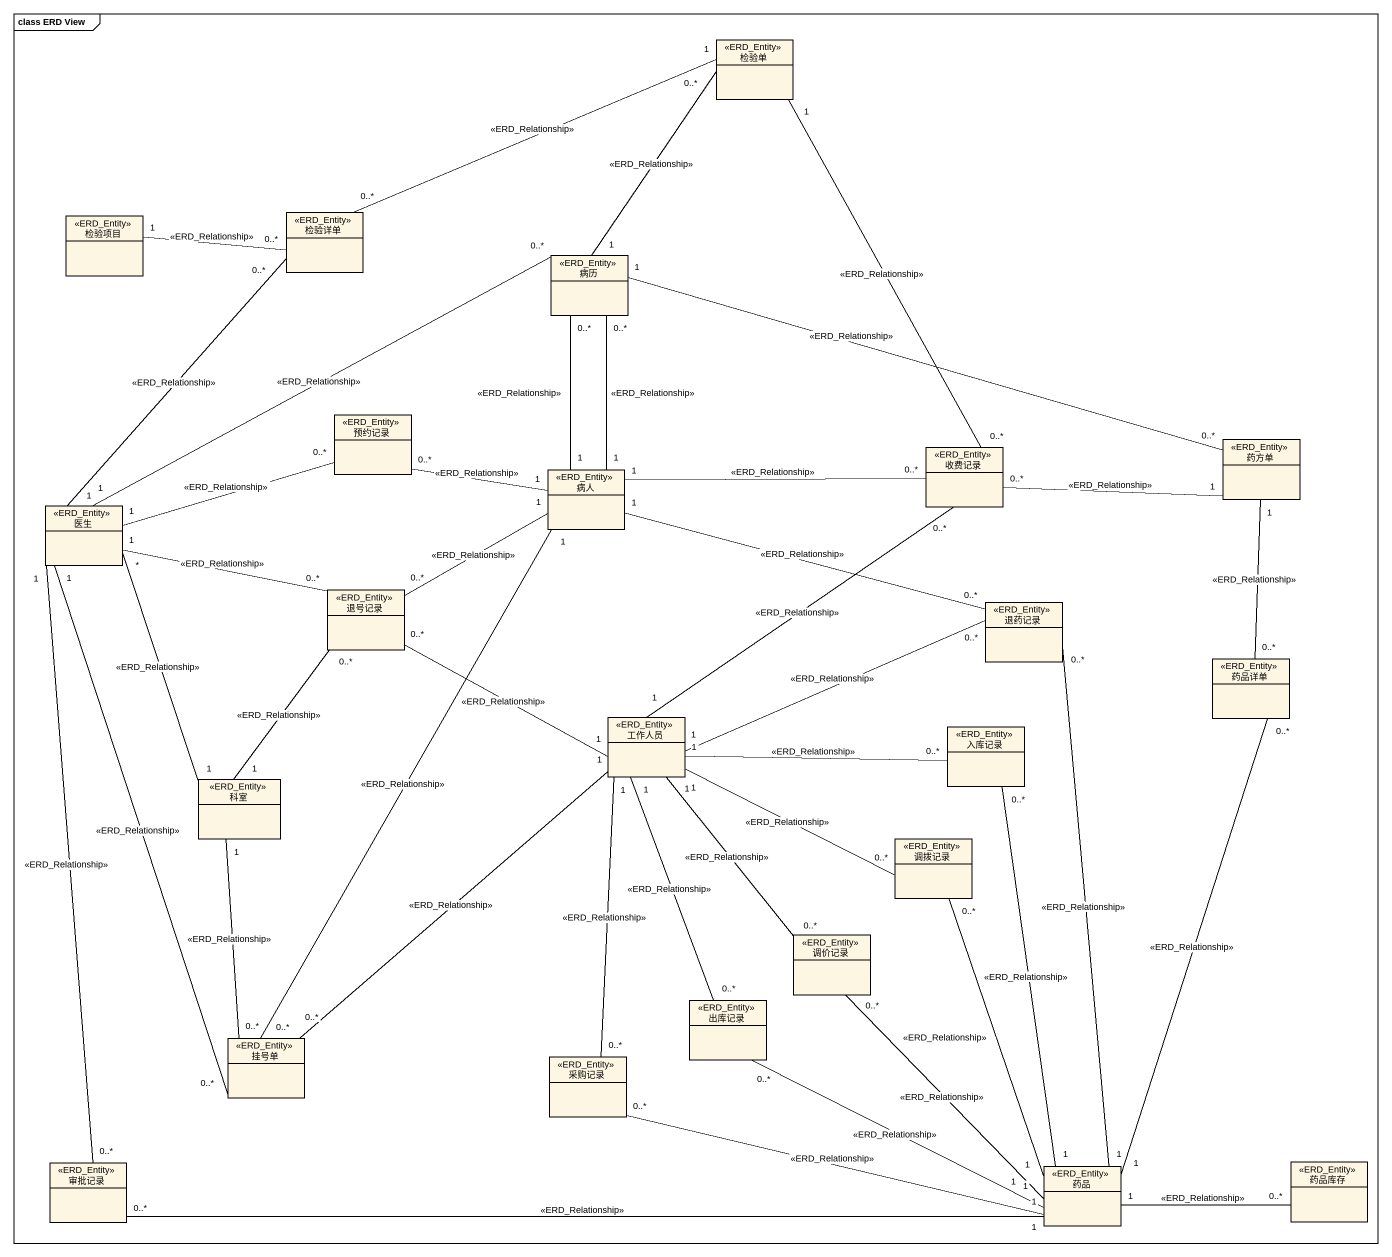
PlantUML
@startuml
mainframe class ERD View
hide circle
hide empty members
class 检验单 <<ERD_Entity>>
class 检验项目 <<ERD_Entity>>
class 检验详单 <<ERD_Entity>>
class 病历 <<ERD_Entity>>
class 预约记录 <<ERD_Entity>>
class 病人 <<ERD_Entity>>
class 收费记录 <<ERD_Entity>>
class 药方单 <<ERD_Entity>>
class 医生 <<ERD_Entity>>
class 退号记录 <<ERD_Entity>>
class 退药记录 <<ERD_Entity>>
class 药品详单 <<ERD_Entity>>
class 工作人员 <<ERD_Entity>>
class 入库记录 <<ERD_Entity>>
class 科室 <<ERD_Entity>>
class 调拨记录 <<ERD_Entity>>
class 调价记录 <<ERD_Entity>>
class 出库记录 <<ERD_Entity>>
class 挂号单 <<ERD_Entity>>
class 采购记录 <<ERD_Entity>>
class 审批记录 <<ERD_Entity>>
class 药品 <<ERD_Entity>>
class 药品库存 <<ERD_Entity>>
检验单 "1" -left- "0..*" 检验详单 : <<ERD_Relationship>>
检验单 "1" -- "0..*" 收费记录 : <<ERD_Relationship>>
检验项目 "1" -right- "0..*" 检验详单 : <<ERD_Relationship>>
病历 "1" -up- "0..*" 检验单 : <<ERD_Relationship>>
病历 "1" -right- "0..*" 药方单 : <<ERD_Relationship>>
病人 "1" -up- "0..*" 病历 : <<ERD_Relationship>>
病人 "1" -up- "0..*" 病历 : <<ERD_Relationship>>
病人 "1" -left- "0..*" 预约记录 : <<ERD_Relationship>>
病人 "1" -right- "0..*" 收费记录 : <<ERD_Relationship>>
病人 "1" -left- "0..*" 退号记录 : <<ERD_Relationship>>
病人 "1" -right- "0..*" 退药记录 : <<ERD_Relationship>>
病人 "1" -- "0..*" 挂号单 : <<ERD_Relationship>>
药方单 "1" -left- "0..*" 收费记录 : <<ERD_Relationship>>
药方单 "1" -- "0..*" 药品详单 : <<ERD_Relationship>>
医生 "1" -up- "0..*" 检验详单 : <<ERD_Relationship>>
医生 "1" -right- "0..*" 病历 : <<ERD_Relationship>>
医生 "1" -right- "0..*" 预约记录 : <<ERD_Relationship>>
医生 "1" -right- "0..*" 退号记录 : <<ERD_Relationship>>
医生 "1" -- "0..*" 挂号单 : <<ERD_Relationship>>
医生 "1" -- "0..*" 审批记录 : <<ERD_Relationship>>
工作人员 "1" -up- "0..*" 收费记录 : <<ERD_Relationship>>
工作人员 "1" -left- "0..*" 退号记录 : <<ERD_Relationship>>
工作人员 "1" -right- "0..*" 退药记录 : <<ERD_Relationship>>
工作人员 "1" -right- "0..*" 入库记录 : <<ERD_Relationship>>
工作人员 "1" -right- "0..*" 调拨记录 : <<ERD_Relationship>>
工作人员 "1" -- "0..*" 调价记录 : <<ERD_Relationship>>
工作人员 "1" -- "0..*" 出库记录 : <<ERD_Relationship>>
工作人员 "1" -- "0..*" 挂号单 : <<ERD_Relationship>>
工作人员 "1" -- "0..*" 采购记录 : <<ERD_Relationship>>
科室 "1" -up- "*" 医生 : <<ERD_Relationship>>
科室 "1" -up- "0..*" 退号记录 : <<ERD_Relationship>>
科室 "1" -- "0..*" 挂号单 : <<ERD_Relationship>>
药品 "1" -up- "0..*" 退药记录 : <<ERD_Relationship>>
药品 "1" -up- "0..*" 药品详单 : <<ERD_Relationship>>
药品 "1" -up- "0..*" 入库记录 : <<ERD_Relationship>>
药品 "1" -up- "0..*" 调拨记录 : <<ERD_Relationship>>
药品 "1" -up- "0..*" 调价记录 : <<ERD_Relationship>>
药品 "1" -left- "0..*" 出库记录 : <<ERD_Relationship>>
药品 "1" -left- "0..*" 采购记录 : <<ERD_Relationship>>
药品 "1" -left- "0..*" 审批记录 : <<ERD_Relationship>>
药品 "1" -right- "0..*" 药品库存 : <<ERD_Relationship>>
@enduml
